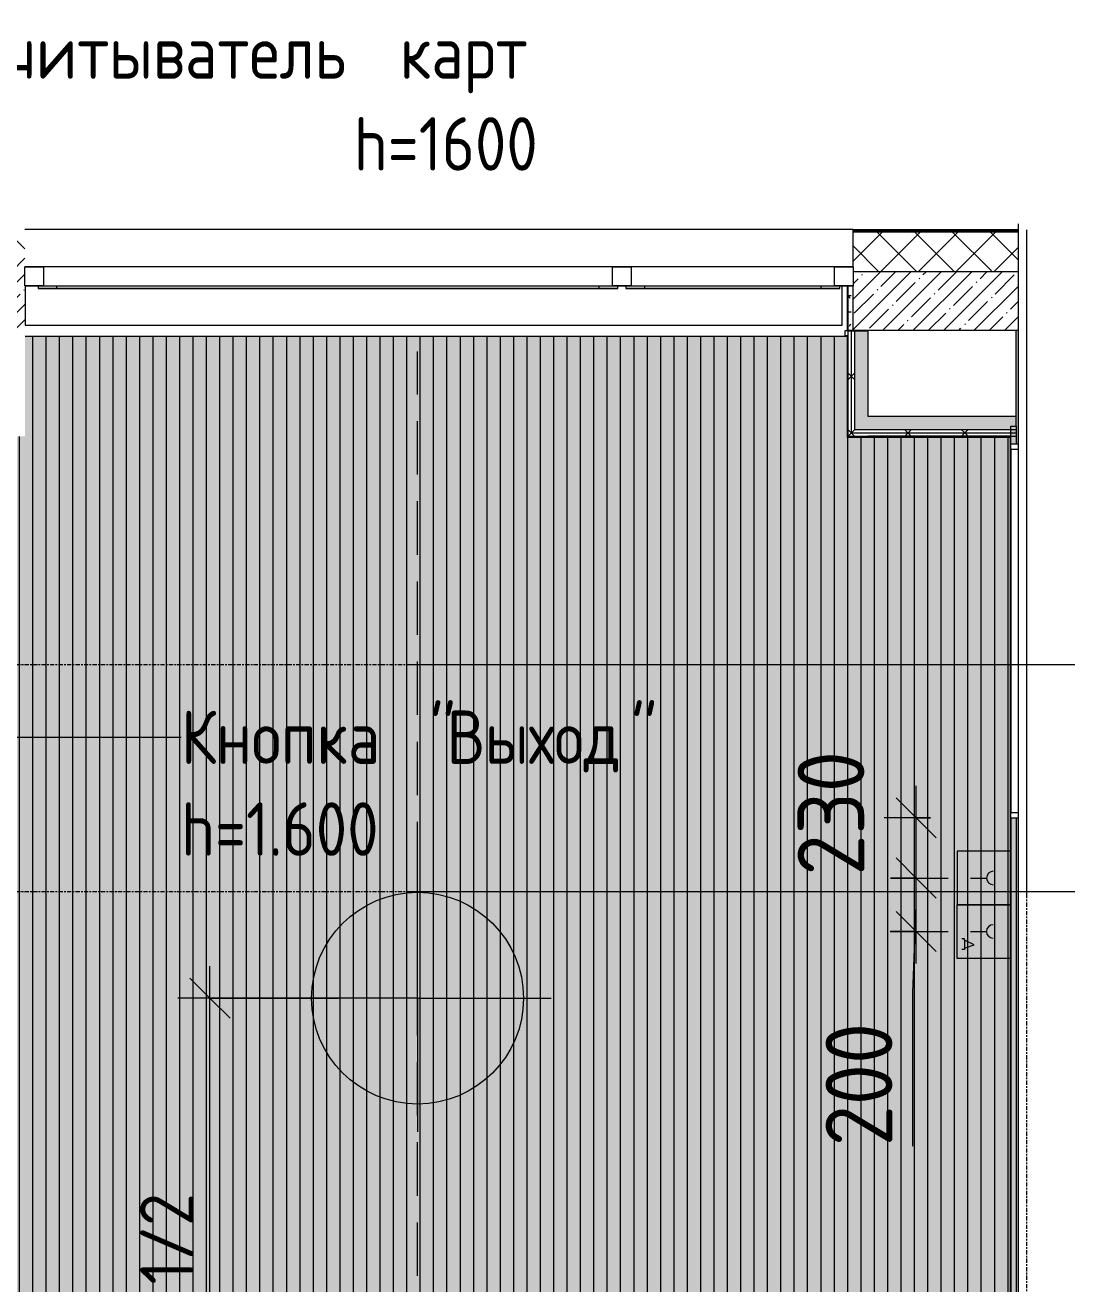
# Model space of a CAD drawing. Header units: millimetres. Extents: x -3917 to 185442, y -8553 to 29000.
# Drawn here: x 34561 to 38490, y 19830 to 24543 of the extents above; entities that cross this region are included whole.
import ezdxf

# ---------------------------------------------------------------- set-up
doc = ezdxf.new("R2010")
doc.units = ezdxf.units.MM
doc.linetypes.add('ADSK_Штрих_ш2 п1', pattern=[300, 200, -100])
doc.linetypes.add('Осевая', pattern=[31.75, 6.35, -4.7625, 15.875, -4.7625])
for name, color, linetype, lineweight in [('A-ANNO-DIMS', 7, 'Continuous', 9), ('A-ANNO-DIMS-100', 7, 'Continuous', 9), ('A-CLNG-PATT', 7, 'Continuous', 9), ('A-DETL-1', 7, 'ADSK_Штрих_ш2 п1', 9), ('A-DETL-GENF', 7, 'Continuous', 9), ('A-GLAZ', 7, 'Continuous', 9), ('A-GLAZ-1', 7, 'Continuous', 13), ('A-WALL', 7, 'Continuous', 9), ('I-WALL', 7, 'Continuous', 9), ('Q-SPCQ', 7, 'Continuous', 9), ('Оси', 7, 'Continuous', 9), ('Оси-2', 7, 'Осевая', 9)]:
    doc.layers.add(name, color=color, linetype=linetype, lineweight=lineweight)
for name, color, linetype, lineweight, true_color in [('A-ANNO-NOTE', 1, 'Continuous', 9, 0xff0000), ('A-CLNG-1', 7, 'Continuous', 9, 0xeaeaea), ('A-WALL-1', 7, 'Continuous', 9, 0x3c3c3c), ('A-WALL-2', 7, 'Continuous', 9, 0x535353), ('A-WALL-FNSH-1', 7, 'Continuous', 9, 0x3c3c3c), ('G-ANNO-TEXT-1', 7, 'Continuous', 9, 0x3c3c3c), ('I-WALL-1', 7, 'Continuous', 9, 0x535353), ('Q-SPCQ-2', 1, 'Continuous', 9, 0xff0000)]:
    doc.layers.add(name, color=color, linetype=linetype, lineweight=lineweight, true_color=true_color)
doc.layers.add('A-CLNG-PATT-1', color=7, linetype='Continuous', lineweight=9, transparency=1)
doc.styles.add('GOST Common_1', font='GOST_Common.ttf', dxfattribs={"width": 0.9, "height": 200})
doc.styles.add('ISOCPEUR', font='isocpeur.ttf', dxfattribs={"width": 0.9, "height": 250})
doc.styles.add('ISOCPEUR_1', font='isocpeur.ttf', dxfattribs={"width": 0.9, "height": 200})
doc.dimstyles.new('ISO-2_0_0_9К_Средний_округл2_1', dxfattribs={"dimscale": 304.8, "dimtxt": 199.196235, "dimasz": 0.492126, "dimexe": 0.393701, "dimexo": 0, "dimgap": 0, "dimtad": 1, "dimdec": 0, "dimrnd": 10, "dimzin": 0, "dimdsep": 46, "dimtxsty": 'ISOCPEUR_1', "dimblk1": 'OBLIQUE', "dimblk2": 'OBLIQUE', "dimsah": 1, "dimcen": 0.09, "dimdle": 0.393701, "dimazin": 0, "dimtfac": 1, "dimtdec": 4, "dimtix": 1, "dimtmove": 0, "dimatfit": 3, "dimfxl": 1, "dimtvp": 1, "dimtolj": 1, "dimtzin": 0, "dimarcsym": 2})
doc.dimstyles.new('ISO-2_5_0_9К_БОЛЬШОЙ_1', dxfattribs={"dimscale": 304.8, "dimtxt": 248.995294, "dimasz": 0.492126, "dimexe": 0.393701, "dimexo": 0.984252, "dimgap": 0, "dimtad": 1, "dimdec": 0, "dimrnd": 10, "dimzin": 0, "dimdsep": 46, "dimtxsty": 'ISOCPEUR', "dimblk1": 'OBLIQUE', "dimblk2": 'OBLIQUE', "dimsah": 1, "dimcen": 0.09, "dimdle": 0.393701, "dimazin": 0, "dimtfac": 1, "dimtdec": 4, "dimtix": 1, "dimtmove": 1, "dimatfit": 3, "dimfxl": 1, "dimtvp": 1, "dimtolj": 1, "dimtzin": 0, "dimarcsym": 2})
doc.dimstyles.new('ISO-2_5_0_9К_БОЛЬШОЙ_2', dxfattribs={"dimscale": 304.8, "dimtxt": 248.995294, "dimasz": 0.492126, "dimexe": 0.393701, "dimexo": 0.984252, "dimgap": 0, "dimtad": 1, "dimdec": 0, "dimrnd": 10, "dimzin": 0, "dimdsep": 46, "dimtxsty": 'ISOCPEUR', "dimblk1": 'OBLIQUE', "dimblk2": 'OBLIQUE', "dimsah": 1, "dimcen": 0.09, "dimdle": 0.393701, "dimazin": 0, "dimtfac": 1, "dimtdec": 4, "dimtix": 1, "dimtmove": 2, "dimatfit": 3, "dimfxl": 1, "dimtvp": 1, "dimtolj": 1, "dimtzin": 0, "dimarcsym": 2})
pattern_1 = [(45, (0, 0), (-57.02463, 57.02463), []), (45, (57.025, 0), (-57.02463, 57.02463), [100.806, -20.161, 3.353, -16.808])]
pattern_2 = [(0, (0, 0), (121.92, 30.48), [10.058, -81.382, 10.058, -81.382, -487.68]), (0, (0, 0), (121.92, 30.48), [-182.88, 10.058, -172.822, 10.058, -81.382, -213.36]), (0, (0, 0), (121.92, 30.48), [-457.2, 10.058, -50.902, 10.058, -142.342]), (120, (45.72, 15.24), (-87.356454, 90.345817), [10.058, -81.382, 10.058, -81.382, -487.68]), (120, (45.72, 15.24), (-87.356454, 90.345817), [-182.88, 10.058, -172.822, 10.058, -81.382, -213.36]), (120, (45.72, 15.24), (-87.356454, 90.345817), [-457.2, 10.058, -50.902, 10.058, -142.342]), (240, (60.96, 76.2), (-34.563546, -120.825817), [10.058, -81.382, 10.058, -81.382, -487.68]), (240, (60.96, 76.2), (-34.563546, -120.825817), [-182.88, 10.058, -172.822, 10.058, -81.382, -213.36]), (240, (60.96, 76.2), (-34.563546, -120.825817), [-457.2, 10.058, -50.902, 10.058, -142.342])]
pattern_3 = [(45, (0, 0), (-106.066, 106.066), []), (135, (0, 0), (-106.066, -106.066), [])]

# ---------------------------------------------------------------- blocks, each defined once
blk = doc.blocks.new('120_Окно_СКБ_2Ст - 120_Окно_СКБ_2Ст 3100х2500 _мал_створка слева_ 2-22446355-Сводный план потолков 2 этажа в осях 1-12')
at = {"layer": 'A-GLAZ'}
for p, q in [((1550, -57), (-1550, -57)), ((-1550, -127), (1550, -127))]:
    blk.add_line(p, q, dxfattribs=at)
at = {"layer": 'A-GLAZ-1'}
for p, q in [((-1550, -127), (-1550, -57)), ((-1550, -57), (-1480, -57)), ((-1480, -57), (-1480, -127)), ((650, -127), (650, -57)), ((650, -57), (720, -57)), ((720, -57), (720, -127)), ((1480, -127), (1480, -57)), ((1480, -57), (1550, -57)), ((1550, -57), (1550, -127)), ((-1480, -127), (-1550, -127)), ((-1500, -127), (-1500, -137)), ((-1500, -137), (670, -137)), ((670, -137), (-1500, -137)), ((-1430, -137), (-1430, -127)), ((600, -137), (600, -127)), ((720, -127), (650, -127)), ((670, -137), (670, -127)), ((700, -127), (700, -137)), ((700, -137), (1500, -137)), ((1500, -137), (700, -137)), ((770, -137), (770, -127)), ((1430, -137), (1430, -127)), ((1550, -127), (1480, -127)), ((1500, -137), (1500, -127))]:
    blk.add_line(p, q, dxfattribs=at)
blk = doc.blocks.new('Дистанционный пожарный извещатель - Монтируемые на перекрытии-30348713-Сводный план потолков 2 этажа в осях 1-12')
at = {"layer": 'Q-SPCQ'}
for p, q in [((0, 200), (-200, 200)), ((-200, 200), (-200, 0)), ((0, 0), (0, 200)), ((-100, 50), (-100, 110)), ((-49.9, 64.5), (-66.8, 28.2)), ((-36.8, 28.2), (-49.9, 64.5)), ((-200, 0), (0, 0)), ((-72.6, 28.2), (-72.6, 18.2)), ((-66.8, 28.2), (-72.6, 28.2)), ((-66.8, 28.2), (-36.8, 28.2)), ((-36.8, 28.2), (-31.8, 28.2)), ((-31.8, 28.2), (-31.8, 18.2))]:
    blk.add_line(p, q, dxfattribs=at)
blk.add_arc((-100, 135), 25, 180, 360, dxfattribs=at)
blk = doc.blocks.new('Извещатель пожарный ручной - Монтируемые на перекрытии-30340863-Сводный план потолков 2 этажа в осях 1-12')
at = {"layer": 'Q-SPCQ'}
for p, q in [((0, 200), (-200, 200)), ((-200, 200), (-200, 0)), ((0, 0), (0, 200)), ((-100, 50), (-100, 110)), ((-200, 0), (0, 0))]:
    blk.add_line(p, q, dxfattribs=at)
blk.add_arc((-100, 135), 25, 180, 360, dxfattribs=at)
blk = doc.blocks.new('DET_L_Линия разрыва - М100-30654710-Сводный план потолков 2 этажа в осях 1-12')
at = {"layer": 'A-DETL-GENF'}
blk.add_line((24079.7, 0), (12339.9, 0), dxfattribs=at)
blk = doc.blocks.new('DIMBLOCK65-Сводный план потолков 2 этажа в осях 1-12')
at = {"layer": 'A-ANNO-DIMS-100', "lineweight": 20}
for p, q in [((37896.3, 21350), (37821.3, 21425)), ((37896.3, 21350), (37971.3, 21275)), ((37896.3, 21150), (37821.3, 21225)), ((37896.3, 21150), (37971.3, 21075))]:
    blk.add_line(p, q, dxfattribs=at)
at = {"layer": 'A-ANNO-DIMS-100'}
for p, q in [((37799.9, 21350), (38016.3, 21350)), ((37896.3, 21350), (37799.9, 21350)), ((37896.3, 21030), (37896.3, 21350)), ((37883.8, 20919.7), (37896.3, 21250)), ((37799, 21150), (38016.3, 21150)), ((37896.3, 21150), (37799, 21150)), ((37883.8, 20345.6), (37883.8, 20919.7))]:
    blk.add_line(p, q, dxfattribs=at)
at = {"layer": 'A-ANNO-DIMS-100', "color": 0, "insert": (37557.2, 20345.6), "char_height": 250, "width": 568.858, "attachment_point": 1, "rotation": 90, "line_spacing_factor": 1.149209, "style": 'ISOCPEUR'}
blk.add_mtext('200', dxfattribs=at)
blk = doc.blocks.new('_Oblique')
at = {"color": 0, "linetype": 'ByBlock', "lineweight": -2}
blk.add_line((-0.5, -0.5), (0.5, 0.5), dxfattribs=at)
blk = doc.blocks.new('DIMBLOCK66-Сводный план потолков 2 этажа в осях 1-12')
at = {"layer": 'A-ANNO-DIMS-100'}
for p, q in [((37896.3, 21350), (37896.3, 21695)), ((37950, 21575), (37776.3, 21575)), ((37896.3, 21575), (37950, 21575)), ((37799.9, 21350), (38016.3, 21350)), ((37896.3, 21350), (37799.9, 21350))]:
    blk.add_line(p, q, dxfattribs=at)
at = {"layer": 'A-ANNO-DIMS-100', "lineweight": 20}
for p, q in [((37896.3, 21575), (37821.3, 21650)), ((37896.3, 21575), (37971.3, 21500)), ((37896.3, 21350), (37821.3, 21425)), ((37896.3, 21350), (37971.3, 21275))]:
    blk.add_line(p, q, dxfattribs=at)
at = {"layer": 'A-ANNO-DIMS-100', "color": 0, "insert": (37452.4, 21359.2), "char_height": 250, "width": 568.858, "attachment_point": 1, "rotation": 90, "line_spacing_factor": 1.149209, "style": 'ISOCPEUR'}
blk.add_mtext('230', dxfattribs=at)
blk = doc.blocks.new('DIMBLOCK83-Сводный план потолков 2 этажа в осях 1-12')
at = {"layer": 'A-ANNO-DIMS-100', "lineweight": 20}
for p, q in [((35252.9, 20900), (35177.9, 20975)), ((35252.9, 20900), (35327.9, 20825)), ((35252.9, 19100), (35177.9, 19175)), ((35252.9, 19100), (35327.9, 19025))]:
    blk.add_line(p, q, dxfattribs=at)
at = {"layer": 'A-ANNO-DIMS-100'}
for p, q in [((35252.9, 19100), (35252.9, 21020)), ((35732.5, 20900), (35132.9, 20900)), ((35252.9, 20900), (35732.5, 20900)), ((35830, 19100), (35132.9, 19100)), ((35252.9, 19100), (35830, 19100))]:
    blk.add_line(p, q, dxfattribs=at)
at = {"layer": 'A-ANNO-DIMS-100', "color": 0, "insert": (34991.6, 19827.6), "char_height": 200, "width": 413.715, "attachment_point": 1, "rotation": 90, "line_spacing_factor": 1.149209, "style": 'ISOCPEUR_1'}
blk.add_mtext('1/2', dxfattribs=at)

msp = doc.modelspace()

# ---------------------------------------------------------------- hatches: boundary and pattern name
at = {"layer": 'A-CLNG-PATT'}
h = msp.add_hatch(dxfattribs=at)
h.set_pattern_fill('FP_87', color=256, style=0, pattern_type=2)
h.set_pattern_definition([(90, (35940, 19289.5), (50, -3e-15), [])])
h.paths.add_polyline_path([(38249, 15200), (38249, 23004), (37640, 23004), (37640, 23379), (34561, 23379), (34561, 23003), (33631, 23003), (33631, 22065), (33646, 22065), (33646, 22015), (33631, 22015), (33631, 20270), (33650, 20270), (33650, 18870), (33631, 18870), (33631, 17871), (34231, 17871), (34231, 15200), (36134.3, 15200)])
at = {"layer": 'A-CLNG-PATT-1'}
msp.add_hatch(color=256, dxfattribs=at).paths.add_polyline_path([(38249, 15200), (38249, 22999.5), (37640, 22999.5), (37640, 23379), (34561, 23379), (34560, 23004), (33631, 23003.4), (33631, 22065), (33646, 22065), (33646, 22015), (33631, 22015), (33631, 20270), (33650, 20270), (33650, 18870), (33631, 18870), (33631, 17871), (34231, 17871), (34231, 15200), (36134.3, 15200)])
at = {"layer": 'A-WALL'}
h = msp.add_hatch(dxfattribs=at)
h.set_pattern_fill('FP_12', color=256, style=0, pattern_type=2)
h.set_pattern_definition([(45, (0, 0), (-70.71068, 70.71068), []), (135, (0, 0), (-70.71068, -70.71068), [])])
h.paths.add_polyline_path([(37964.8, 23620), (38277.7, 23620), (38277.7, 23770), (37660, 23770), (37660, 23620)])
h.paths.add_polyline_path([(34560, 23620), (34560, 23770), (33840, 23770), (33840, 23620), (33860, 23620)])
at = {"layer": 'I-WALL'}
h = msp.add_hatch(dxfattribs=at)
h.set_pattern_fill('FP_13', color=256, style=0, pattern_type=2)
h.set_pattern_definition(pattern_1)
h.paths.add_polyline_path([(38277.7, 23400), (38277.7, 23620), (37660, 23620), (37660, 23400), (37968.1, 23400)])
h.paths.add_polyline_path([(34560, 23400), (34560, 23620), (33610, 23620), (33610, 23400), (33689.3, 23400)])
h = msp.add_hatch(dxfattribs=at)
h.set_pattern_fill('FP_79', color=256, style=0, pattern_type=2)
h.set_pattern_definition(pattern_2)
h.paths.add_polyline_path([(37660, 23400), (37660, 23568), (37640, 23568), (37640, 23400)])
h = msp.add_hatch(dxfattribs=at)
h.set_pattern_fill('FP_80', color=256, style=0, pattern_type=2)
h.set_pattern_definition(pattern_3)
h.paths.add_polyline_path([(37640, 23004), (37652.5, 23004), (37652.5, 23399), (37640, 23399), (37640, 23142.1)])
h = msp.add_hatch(dxfattribs=at)
h.set_pattern_fill('FP_80', color=256, style=0, pattern_type=2)
h.set_pattern_definition(pattern_3)
h.paths.add_polyline_path([(37652.5, 23016.5), (37665, 23016.5), (37665, 23399), (37652.5, 23399), (37652.5, 23142.1)])
for points in [[(37665, 23029), (37715, 23029), (37715, 23399), (37665, 23399), (37665, 23142.1)], [(38270, 23029), (38270, 23079), (37715, 23079), (37715, 23029), (37968.1, 23029)]]:
    msp.add_hatch(color=256, dxfattribs=at).paths.add_polyline_path(points)
h = msp.add_hatch(dxfattribs=at)
h.set_pattern_fill('FP_13', color=256, style=0, pattern_type=2)
h.set_pattern_definition(pattern_1)
h.paths.add_polyline_path([(38270, 11200), (38277.7, 11200), (38277.7, 11459.9), (38270, 11463.7), (38270, 11459.9)])
h.paths.add_polyline_path([(38270, 11756), (38490, 11866), (38490, 11953.7), (38277.7, 12059.9), (38277.7, 12125), (38270, 12125), (38270, 11870.5)])
h.paths.add_polyline_path([(38270, 13525), (38277.7, 13525), (38277.7, 21575), (38270, 21575), (38270, 13674)])
h.paths.add_polyline_path([(38270, 22975), (38277.7, 22975), (38277.7, 23400), (38270, 23400), (38270, 23004)])
h = msp.add_hatch(dxfattribs=at)
h.set_pattern_fill('FP_80', color=256, style=0, pattern_type=2)
h.set_pattern_definition(pattern_3)
h.paths.add_polyline_path([(37715, 23004), (38270, 23004), (38270, 23016.5), (37652.5, 23016.5), (37652.5, 23004), (37665, 23004)])
h = msp.add_hatch(dxfattribs=at)
h.set_pattern_fill('FP_80', color=256, style=0, pattern_type=2)
h.set_pattern_definition(pattern_3)
h.paths.add_polyline_path([(37715, 23016.5), (38270, 23016.5), (38270, 23029), (37665, 23029), (37665, 23016.5)])
h = msp.add_hatch(dxfattribs=at)
h.set_pattern_fill('FP_79', color=256, style=0, pattern_type=2)
h.set_pattern_definition(pattern_2)
h.paths.add_polyline_path([(38250, 11200), (38270, 11200), (38270, 11463.7), (38250, 11473.7), (38250, 11220)])
h.paths.add_polyline_path([(38250, 11746), (38270, 11756), (38270, 12125), (38250, 12125), (38250, 11870.5)])
h.paths.add_polyline_path([(38250, 13525), (38270, 13525), (38270, 21575), (38250, 21575), (38250, 13674)])
h.paths.add_polyline_path([(38250, 22975), (38270, 22975), (38270, 23041.5), (38250, 23041.5)])
h = msp.add_hatch(dxfattribs=at)
h.set_pattern_fill('FP_79', color=256, style=0, pattern_type=2)
h.set_pattern_definition(pattern_2)
h.paths.add_polyline_path([(38250, 22955), (38277.7, 22955), (38277.7, 22975), (38250, 22975)])
h = msp.add_hatch(dxfattribs=at)
h.set_pattern_fill('FP_79', color=256, style=0, pattern_type=2)
h.set_pattern_definition(pattern_2)
h.paths.add_polyline_path([(38270, 21575), (38277.7, 21575.6), (38277.7, 21595), (38250, 21595), (38250, 21575)])

# ---------------------------------------------------------------- linework, layer by layer
at = {"layer": 'A-ANNO-NOTE'}
for q in [(36030, 21400), (35530, 20900), (36030, 20400), (36530, 20900)]:
    msp.add_line((36030, 20900), q, dxfattribs=at)
msp.add_circle((36030, 20900), 396.5, dxfattribs=at)
at = {"layer": 'A-CLNG-1'}
for p, q in [((34561.2, 23568), (34561.2, 23420)), ((37619, 23420), (37619, 23568)), ((34561.2, 23420), (37619, 23420)), ((37640, 23003), (37640, 23004)), ((38249, 23004), (37715, 23004)), ((38249, 15200), (38249, 23004)), ((38249, 22999.5), (37640, 22999.5))]:
    msp.add_line(p, q, dxfattribs=at)
at = {"layer": 'A-DETL-1'}
msp.add_line((36030, 1260.5), (36030, 23321), dxfattribs=at)
at = {"layer": 'A-WALL'}
for p, q in [((37660, 23773), (38277.7, 23773)), ((37660, 23770), (38277.7, 23770)), ((37640, 23399), (37640, 23004)), ((37652.5, 23399), (37652.5, 23016.5)), ((37665, 23399), (37665, 23029)), ((37652.5, 23016.5), (38270, 23016.5)), ((37665, 23029), (38270, 23029)), ((38249, 23004), (38270, 23004)), ((38270, 23041.5), (38270, 22975)), ((38277.7, 22975), (38250, 22975)), ((38250, 21575), (38277.7, 21575)), ((38270, 21575), (38270, 13505))]:
    msp.add_line(p, q, dxfattribs=at)
at = {"layer": 'A-WALL-1'}
for p, q in [((37660, 23638), (37660, 23770)), ((38277.7, 23620), (37660, 23620)), ((37660, 23400), (37660, 23568)), ((38277.7, 23400), (37640, 23400)), ((37640, 23399), (37715, 23399)), ((37715, 23399), (37715, 23079)), ((38270, 23041.5), (38270, 23400)), ((37715, 23079), (38270, 23079)), ((38250, 22955), (38250, 23041.5)), ((38250, 23041.5), (38270, 23041.5)), ((38277.7, 22955), (38250, 22955)), ((38250, 21575), (38250, 21595)), ((38250, 21595), (38277.7, 21595))]:
    msp.add_line(p, q, dxfattribs=at)
at = {"layer": 'A-WALL-2'}
msp.add_line((37660, 23778), (34560, 23778), dxfattribs=at)
at = {"layer": 'A-WALL-FNSH-1'}
for p, q in [((37660, 23770), (37660, 23778)), ((37660, 23778), (38277.7, 23778)), ((37639, 23400), (37639, 23568)), ((37640, 23568), (37640, 23400)), ((37640, 23400), (37639, 23400)), ((37639, 22999.5), (37639, 23379)), ((37639, 23379), (37640, 23379)), ((37640, 23004), (37715, 23004)), ((37640, 23003), (37640, 22999.5)), ((38249, 23003), (37640, 23003)), ((37640, 22999.5), (37639, 22999.5)), ((38250, 22975), (38249, 22975)), ((38249, 21575), (38250, 21575)), ((38250, 21575), (38250, 13525))]:
    msp.add_line(p, q, dxfattribs=at)
at = {"layer": 'G-ANNO-TEXT-1'}
msp.add_line((34360.8, 21877.3), (35144.7, 21877.3), dxfattribs=at)
at = {"layer": 'I-WALL-1'}
for p, q in [((34561, 23379), (37639, 23379)), ((37630, 23400), (37639, 23400)), ((37630, 23380), (37630, 23400)), ((37640, 23380), (37630, 23380)), ((38250, 22955), (38250, 21595))]:
    msp.add_line(p, q, dxfattribs=at)
at = {"layer": 'Оси'}
for p, q in [((38310, 21277.7), (38310, 23777.7)), ((35990, 22150), (38490, 22150)), ((35990, 21300), (38490, 21300))]:
    msp.add_line(p, q, dxfattribs=at)
at = {"layer": 'Оси-2'}
for p, q in [((-599.2, 22150), (35990, 22150)), ((-599.2, 21300), (35990, 21300)), ((38310, 593.7), (38310, 21277.7))]:
    msp.add_line(p, q, dxfattribs=at)

# ---------------------------------------------------------------- block references
at = {"layer": 'A-DETL-GENF', "rotation": 90.00000000000031}
msp.add_blockref('DET_L_Линия разрыва - М100-30654710-Сводный план потолков 2 этажа в осях 1-12', (38277.7, -280), dxfattribs=at)
at = {"layer": 'A-GLAZ'}
msp.add_blockref('120_Окно_СКБ_2Ст - 120_Окно_СКБ_2Ст 3100х2500 _мал_створка слева_ 2-22446355-Сводный план потолков 2 этажа в осях 1-12', (36110, 23695), dxfattribs=at)
at = {"layer": 'Q-SPCQ-2', "rotation": 270.0000000000001}
for name, p in [('Извещатель пожарный ручной - Монтируемые на перекрытии-30340863-Сводный план потолков 2 этажа в осях 1-12', (38049.9, 21250)), ('Дистанционный пожарный извещатель - Монтируемые на перекрытии-30348713-Сводный план потолков 2 этажа в осях 1-12', (38049, 21050))]:
    msp.add_blockref(name, p, dxfattribs=at)

# ---------------------------------------------------------------- texts
at = {"layer": 'G-ANNO-TEXT-1', "char_height": 200, "attachment_point": 1, "style": 'GOST Common_1'}
for s, insert, width in [('Считыватель', (34368.3, 24542.8), 1854.303), ('\\fGOST Common|b0|i0|c204|p34|;\\W.9; ', (35898.2, 24542.8), 79.367), ('карт', (35963.7, 24542.8), 692.658), ('h=1600', (35791.1, 24198.8), 901.898), (' "', (35966.2, 21977.3), 209.24), ('" ', (36829.4, 21977.3), 209.24), ('Кнопка', (35144.7, 21977.3), 995.696), ('Выход', (36138.8, 21977.3), 836.962), ('h=1.600', (35144.7, 21633.3), 966.835)]:
    msp.add_mtext(s, dxfattribs=dict(at, insert=insert, width=width))

# ---------------------------------------------------------------- dimensions: what is measured, and where the dimension line sits
at = {"layer": 'A-ANNO-DIMS'}
for base, p1, p2, dimstyle, override, picture, middle in [((37896.3, 21575), (38099.9, 21350), (38250, 21575), 'ISO-2_5_0_9К_БОЛЬШОЙ_2', {"dimpost": '<>', "dimfxl": 270.453932}, 'DIMBLOCK66-Сводный план потолков 2 этажа в осях 1-12', (37619, 21643.6)), ((37896.3, 21350), (38099, 21150), (38099.9, 21350), 'ISO-2_5_0_9К_БОЛЬШОЙ_1', {"dimpost": '<>', "dimfxl": 200.002173}, 'DIMBLOCK65-Сводный план потолков 2 этажа в осях 1-12', (37723.8, 20630))]:
    dim = msp.add_linear_dim(base=base, p1=p1, p2=p2, angle=90, dimstyle=dimstyle, override=override, dxfattribs=at)
    dim.commit()
    dim.dimension.update_dxf_attribs({"geometry": picture, "text_midpoint": middle, "dimtype": 160, "text_rotation": 90})
dim = msp.add_linear_dim(base=(35252.9, 20900), p1=(35830, 19100), p2=(35732.5, 20900), angle=90, text='1/2', dimstyle='ISO-2_0_0_9К_Средний_округл2_1', override={"dimpost": '<>', "dimfxl": 1802.638691}, dxfattribs=at)
dim.commit()
dim.dimension.update_dxf_attribs({"geometry": 'DIMBLOCK83-Сводный план потолков 2 этажа в осях 1-12', "text_midpoint": (35152.9, 20000)})

doc.saveas('drawing.dxf')
